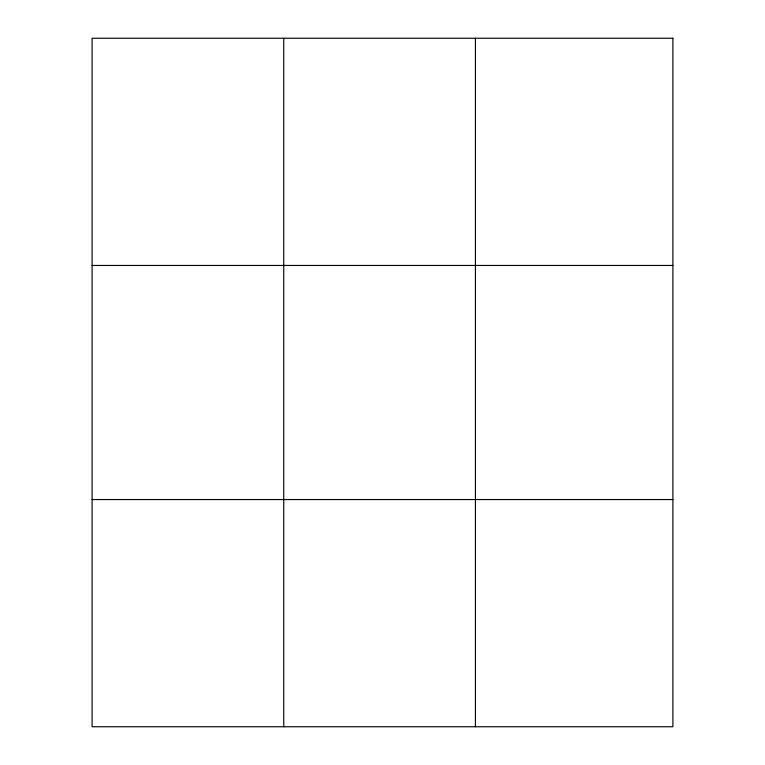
<?xml version="1.0" encoding="UTF-8"?>
<svg xmlns="http://www.w3.org/2000/svg" width="765" height="765" viewBox="0 0 765 765"><rect width="100%" height="100%" fill="white"/><g stroke="black" fill="none" stroke-linecap="round" stroke-linejoin="round"><path stroke-width="1.15" d="M283.758 38.25L283.758 726.75M475.428 38.25L475.428 726.75M92.096 265.455L672.904 265.455M92.096 499.545L672.904 499.545M672.904 38.25L672.904 726.75L92.096 726.75L92.096 38.25L672.904 38.25"/></g></svg>
